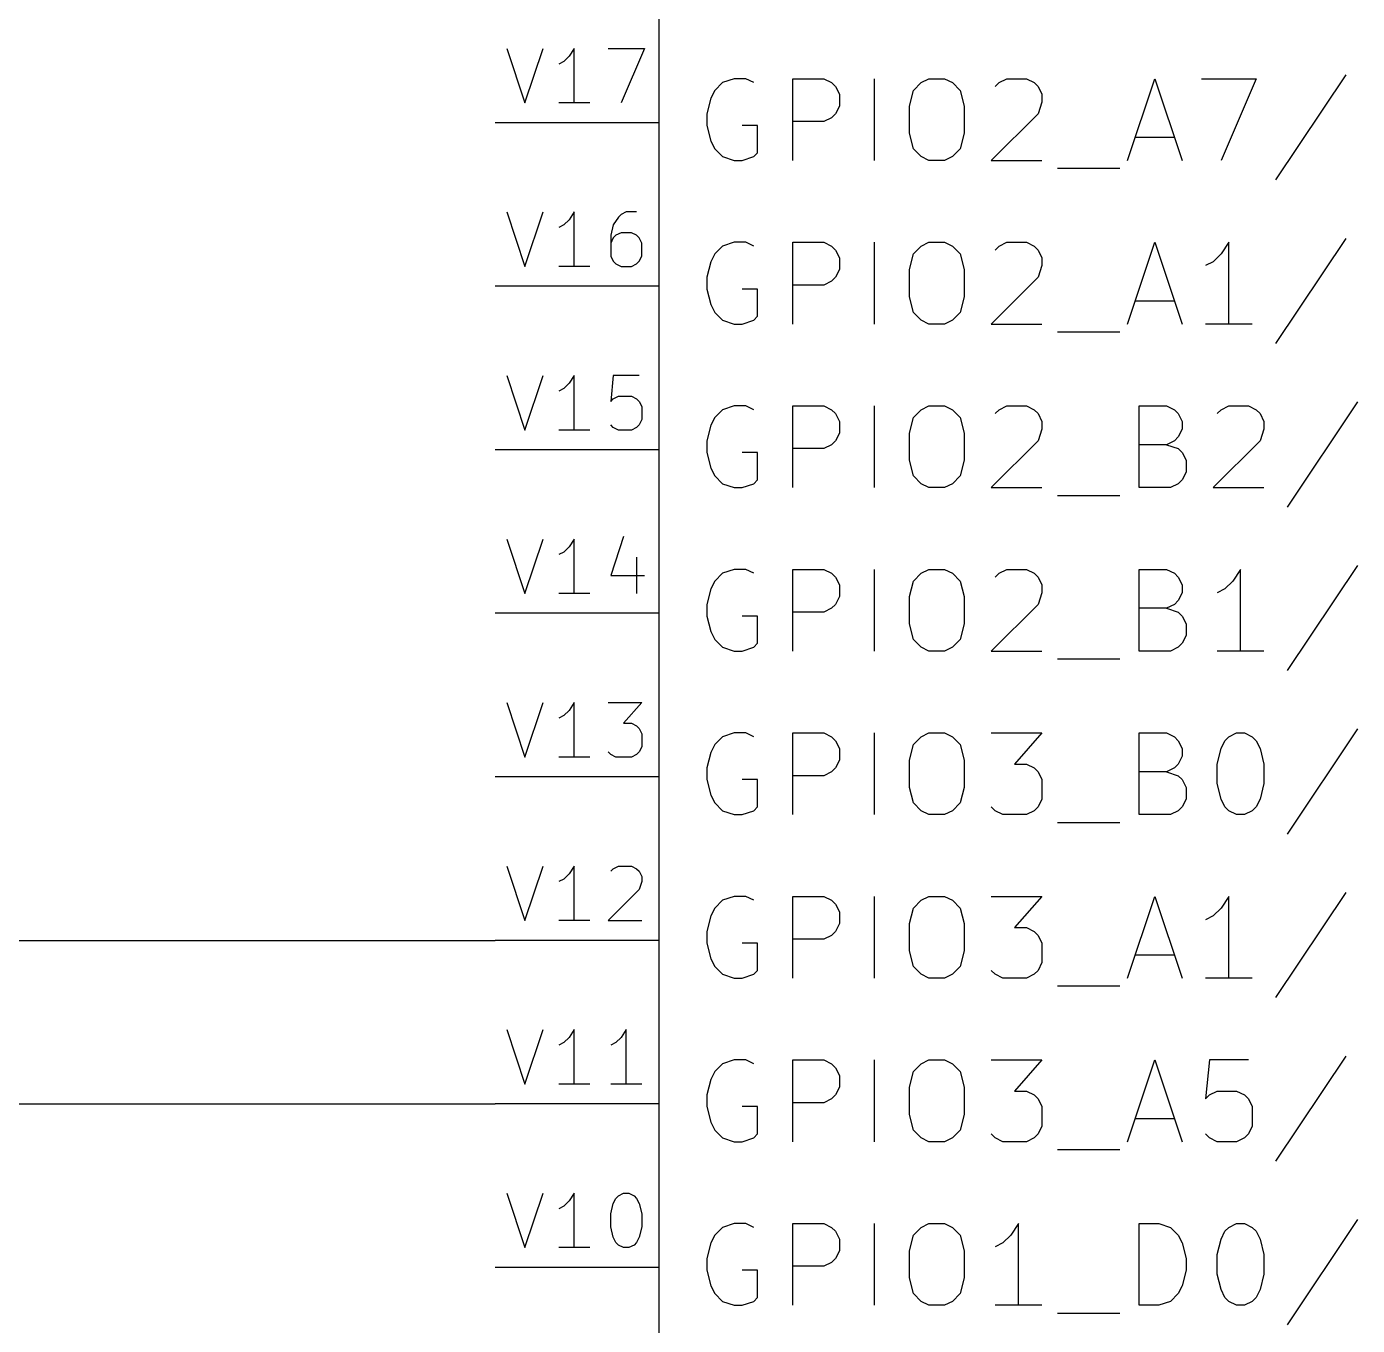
# Model space of a CAD drawing. Header units: millimetres. Extents: x 3 to 237, y -203 to -4.
# Drawn here: x 35.9 to 56.57, y -122.82 to -102.65 of the extents above; entities that cross this region are included whole.
import ezdxf

# ---------------------------------------------------------------- set-up
doc = ezdxf.new("R2010")
doc.units = ezdxf.units.MM
for name, color, linetype in [('GREENSIXTYFIVE', 129, 'CONTINUOUS'), ('LIGHTGREEN', 92, 'CONTINUOUS'), ('LIGHTRED', 12, 'CONTINUOUS'), ('RED', 14, 'CONTINUOUS')]:
    doc.layers.add(name, color=color, linetype=linetype)

msp = doc.modelspace()

# ---------------------------------------------------------------- linework, layer by layer
at = {"layer": 'GREENSIXTYFIVE', "linetype": 'CONTINUOUS'}
for p, q in [((46.7118, -103.518), (46.5908, -103.639)), ((46.8932, -103.4575), (46.7118, -103.518)), ((47.0746, -103.4575), (46.8932, -103.4575)), ((47.1956, -103.518), (47.0746, -103.4575)), ((47.8003, -104.7275), (47.8003, -103.4575)), ((47.8003, -103.4575), (48.2841, -103.4575)), ((48.2841, -103.4575), (48.4051, -103.518)), ((48.4051, -103.518), (48.4656, -103.5785)), ((49.0703, -104.7275), (49.0703, -103.4575)), ((49.6751, -103.639), (49.7961, -103.518)), ((49.7961, -103.518), (49.917, -103.4575)), ((49.917, -103.4575), (50.1589, -103.4575)), ((50.1589, -103.4575), (50.2799, -103.518)), ((50.2799, -103.518), (50.4008, -103.639)), ((50.9452, -103.5785), (51.0056, -103.518)), ((51.0056, -103.518), (51.1266, -103.4575)), ((51.1266, -103.4575), (51.429, -103.4575)), ((51.429, -103.4575), (51.5499, -103.518)), ((51.5499, -103.518), (51.6104, -103.5785)), ((53.0013, -104.7275), (53.4246, -103.4575)), ((53.4246, -103.4575), (53.848, -104.7275)), ((54.1504, -103.4575), (54.997, -103.4575)), ((54.997, -103.4575), (54.4528, -104.7275)), ((56.388, -103.3971), (55.2994, -105.0299)), ((46.5908, -103.639), (46.5303, -103.7599)), ((48.4656, -103.5785), (48.526, -103.6994)), ((48.526, -103.6994), (48.526, -103.8809)), ((49.6147, -103.8809), (49.6751, -103.639)), ((50.4008, -103.639), (50.4613, -103.8809)), ((51.6104, -103.5785), (51.6709, -103.6994)), ((51.6709, -103.6994), (51.6709, -103.8204)), ((46.5303, -103.7599), (46.4699, -104.0018)), ((48.526, -103.8809), (48.4656, -104.0018)), ((49.6147, -104.3042), (49.6147, -103.8809)), ((50.4613, -103.8809), (50.4613, -104.3042)), ((51.6709, -103.8204), (51.6104, -104.0018)), ((46.4699, -104.0018), (46.4699, -104.1832)), ((48.2841, -104.1228), (47.8003, -104.1228)), ((48.4051, -104.0623), (48.2841, -104.1228)), ((48.4656, -104.0018), (48.4051, -104.0623)), ((51.6104, -104.0018), (50.8847, -104.7275)), ((46.4699, -104.1832), (46.5303, -104.4251)), ((47.256, -104.1832), (47.0141, -104.1832)), ((47.256, -104.6066), (47.256, -104.1832)), ((49.6751, -104.5461), (49.6147, -104.3042)), ((50.4613, -104.3042), (50.4008, -104.5461)), ((46.5303, -104.4251), (46.5908, -104.5461)), ((46.5908, -104.5461), (46.7118, -104.6671)), ((49.7961, -104.6671), (49.6751, -104.5461)), ((50.4008, -104.5461), (50.2799, -104.6671)), ((53.1223, -104.3647), (53.727, -104.3647)), ((46.7118, -104.6671), (46.8932, -104.7275)), ((46.8932, -104.7275), (47.0141, -104.7275)), ((47.0141, -104.7275), (47.1956, -104.6671)), ((47.1956, -104.6671), (47.256, -104.6066)), ((49.917, -104.7275), (49.7961, -104.6671)), ((50.1589, -104.7275), (49.917, -104.7275)), ((50.2799, -104.6671), (50.1589, -104.7275)), ((50.8847, -104.7275), (51.6709, -104.7275)), ((51.9128, -104.8485), (52.8804, -104.8485)), ((46.8932, -105.9975), (46.7118, -106.058)), ((47.0746, -105.9975), (46.8932, -105.9975)), ((47.1956, -106.058), (47.0746, -105.9975)), ((47.8003, -107.2675), (47.8003, -105.9975)), ((47.8003, -105.9975), (48.2841, -105.9975)), ((48.2841, -105.9975), (48.4051, -106.058)), ((49.0703, -107.2675), (49.0703, -105.9975)), ((49.7961, -106.058), (49.917, -105.9975)), ((49.917, -105.9975), (50.1589, -105.9975)), ((50.1589, -105.9975), (50.2799, -106.058)), ((51.0056, -106.058), (51.1266, -105.9975)), ((51.1266, -105.9975), (51.429, -105.9975)), ((51.429, -105.9975), (51.5499, -106.058)), ((53.0013, -107.2675), (53.4246, -105.9975)), ((53.4246, -105.9975), (53.848, -107.2675)), ((54.5737, -105.9975), (54.4528, -106.179)), ((54.5737, -107.2675), (54.5737, -105.9975)), ((56.388, -105.9371), (55.2994, -107.5699)), ((46.5908, -106.179), (46.5303, -106.2999)), ((46.7118, -106.058), (46.5908, -106.179)), ((48.4051, -106.058), (48.4656, -106.1185)), ((48.4656, -106.1185), (48.526, -106.2394)), ((49.6147, -106.4209), (49.6751, -106.179)), ((49.6751, -106.179), (49.7961, -106.058)), ((50.2799, -106.058), (50.4008, -106.179)), ((50.4008, -106.179), (50.4613, -106.4209)), ((50.9452, -106.1185), (51.0056, -106.058)), ((51.5499, -106.058), (51.6104, -106.1185)), ((51.6104, -106.1185), (51.6709, -106.2394)), ((54.4528, -106.179), (54.3318, -106.2999)), ((46.5303, -106.2999), (46.4699, -106.5418)), ((48.526, -106.4209), (48.4656, -106.5418)), ((48.526, -106.2394), (48.526, -106.4209)), ((49.6147, -106.8442), (49.6147, -106.4209)), ((50.4613, -106.4209), (50.4613, -106.8442)), ((51.6709, -106.3604), (51.6104, -106.5418)), ((51.6709, -106.2394), (51.6709, -106.3604)), ((54.3318, -106.2999), (54.2109, -106.3604)), ((46.4699, -106.5418), (46.4699, -106.7232)), ((48.4051, -106.6023), (48.2841, -106.6628)), ((48.4656, -106.5418), (48.4051, -106.6023)), ((51.6104, -106.5418), (50.8847, -107.2675)), ((46.4699, -106.7232), (46.5303, -106.9651)), ((47.256, -106.7232), (47.0141, -106.7232)), ((47.256, -107.1466), (47.256, -106.7232)), ((48.2841, -106.6628), (47.8003, -106.6628)), ((46.5303, -106.9651), (46.5908, -107.0861)), ((49.6751, -107.0861), (49.6147, -106.8442)), ((50.4613, -106.8442), (50.4008, -107.0861)), ((53.1223, -106.9047), (53.727, -106.9047)), ((46.5908, -107.0861), (46.7118, -107.2071)), ((46.7118, -107.2071), (46.8932, -107.2675)), ((47.0141, -107.2675), (47.1956, -107.2071)), ((47.1956, -107.2071), (47.256, -107.1466)), ((49.7961, -107.2071), (49.6751, -107.0861)), ((49.917, -107.2675), (49.7961, -107.2071)), ((50.2799, -107.2071), (50.1589, -107.2675)), ((50.4008, -107.0861), (50.2799, -107.2071)), ((46.8932, -107.2675), (47.0141, -107.2675)), ((50.1589, -107.2675), (49.917, -107.2675)), ((50.8847, -107.2675), (51.6709, -107.2675)), ((51.9128, -107.3885), (52.8804, -107.3885)), ((54.9366, -107.2675), (54.2109, -107.2675)), ((56.5694, -108.4771), (55.4808, -110.1099)), ((46.7118, -108.598), (46.5908, -108.719)), ((46.8932, -108.5375), (46.7118, -108.598)), ((47.0746, -108.5375), (46.8932, -108.5375)), ((47.1956, -108.598), (47.0746, -108.5375)), ((47.8003, -109.8075), (47.8003, -108.5375)), ((47.8003, -108.5375), (48.2841, -108.5375)), ((48.2841, -108.5375), (48.4051, -108.598)), ((48.4051, -108.598), (48.4656, -108.6585)), ((48.4656, -108.6585), (48.526, -108.7794)), ((49.0703, -109.8075), (49.0703, -108.5375)), ((49.6751, -108.719), (49.7961, -108.598)), ((49.7961, -108.598), (49.917, -108.5375)), ((49.917, -108.5375), (50.1589, -108.5375)), ((50.1589, -108.5375), (50.2799, -108.598)), ((50.2799, -108.598), (50.4008, -108.719)), ((50.9452, -108.6585), (51.0056, -108.598)), ((51.0056, -108.598), (51.1266, -108.5375)), ((51.1266, -108.5375), (51.429, -108.5375)), ((51.429, -108.5375), (51.5499, -108.598)), ((51.5499, -108.598), (51.6104, -108.6585)), ((51.6104, -108.6585), (51.6709, -108.7794)), ((53.1827, -109.8075), (53.1827, -108.5375)), ((53.1827, -108.5375), (53.6061, -108.5375)), ((53.6061, -108.5375), (53.727, -108.598)), ((53.727, -108.598), (53.7875, -108.6585)), ((53.7875, -108.6585), (53.848, -108.7794)), ((54.3923, -108.6585), (54.4527, -108.598)), ((54.4527, -108.598), (54.5737, -108.5375)), ((54.5737, -108.5375), (54.8761, -108.5375)), ((54.8761, -108.5375), (54.997, -108.598)), ((54.997, -108.598), (55.0575, -108.6585)), ((55.0575, -108.6585), (55.118, -108.7794)), ((46.5303, -108.8399), (46.4699, -109.0818)), ((46.5908, -108.719), (46.5303, -108.8399)), ((48.526, -108.7794), (48.526, -108.9609)), ((49.6147, -108.9609), (49.6751, -108.719)), ((50.4008, -108.719), (50.4613, -108.9609)), ((51.6709, -108.9004), (51.6104, -109.0818)), ((51.6709, -108.7794), (51.6709, -108.9004)), ((53.848, -108.9004), (53.7875, -109.0213)), ((53.848, -108.7794), (53.848, -108.9004)), ((55.118, -108.9004), (55.0575, -109.0818)), ((55.118, -108.7794), (55.118, -108.9004)), ((46.4699, -109.0818), (46.4699, -109.2632)), ((48.4656, -109.0818), (48.4051, -109.1423)), ((48.526, -108.9609), (48.4656, -109.0818)), ((49.6147, -109.3842), (49.6147, -108.9609)), ((50.4613, -108.9609), (50.4613, -109.3842)), ((51.6104, -109.0818), (50.8847, -109.8075)), ((53.727, -109.0818), (53.6061, -109.1423)), ((53.7875, -109.0213), (53.727, -109.0818)), ((55.0575, -109.0818), (54.3318, -109.8075)), ((46.4699, -109.2632), (46.5303, -109.5051)), ((47.256, -109.2632), (47.0141, -109.2632)), ((47.256, -109.6866), (47.256, -109.2632)), ((48.2841, -109.2028), (47.8003, -109.2028)), ((48.4051, -109.1423), (48.2841, -109.2028)), ((53.6061, -109.1423), (53.1827, -109.1423)), ((53.6061, -109.1423), (53.7875, -109.2028)), ((53.7875, -109.2028), (53.848, -109.2632)), ((53.848, -109.2632), (53.9084, -109.3842)), ((46.5303, -109.5051), (46.5908, -109.6261)), ((49.6751, -109.6261), (49.6147, -109.3842)), ((50.4613, -109.3842), (50.4008, -109.6261)), ((53.9084, -109.3842), (53.9084, -109.5656)), ((46.5908, -109.6261), (46.7118, -109.7471)), ((47.1956, -109.7471), (47.256, -109.6866)), ((49.7961, -109.7471), (49.6751, -109.6261)), ((50.4008, -109.6261), (50.2799, -109.7471)), ((53.848, -109.6866), (53.7875, -109.7471)), ((53.9084, -109.5656), (53.848, -109.6866)), ((46.7118, -109.7471), (46.8932, -109.8075)), ((46.8932, -109.8075), (47.0141, -109.8075)), ((47.0141, -109.8075), (47.1956, -109.7471)), ((49.917, -109.8075), (49.7961, -109.7471)), ((50.1589, -109.8075), (49.917, -109.8075)), ((50.2799, -109.7471), (50.1589, -109.8075)), ((50.8847, -109.8075), (51.6709, -109.8075)), ((51.9128, -109.9285), (52.8804, -109.9285)), ((53.6665, -109.8075), (53.1827, -109.8075)), ((53.7875, -109.7471), (53.6665, -109.8075)), ((54.3318, -109.8075), (55.118, -109.8075)), ((46.7118, -111.138), (46.5908, -111.259)), ((46.8932, -111.0775), (46.7118, -111.138)), ((47.0746, -111.0775), (46.8932, -111.0775)), ((47.1956, -111.138), (47.0746, -111.0775)), ((47.8003, -112.3475), (47.8003, -111.0775)), ((47.8003, -111.0775), (48.2841, -111.0775)), ((48.2841, -111.0775), (48.4051, -111.138)), ((48.4051, -111.138), (48.4656, -111.1985)), ((49.0703, -112.3475), (49.0703, -111.0775)), ((49.6751, -111.259), (49.7961, -111.138)), ((49.7961, -111.138), (49.917, -111.0775)), ((49.917, -111.0775), (50.1589, -111.0775)), ((50.1589, -111.0775), (50.2799, -111.138)), ((50.2799, -111.138), (50.4008, -111.259)), ((50.9452, -111.1985), (51.0056, -111.138)), ((51.0056, -111.138), (51.1266, -111.0775)), ((51.1266, -111.0775), (51.429, -111.0775)), ((51.429, -111.0775), (51.5499, -111.138)), ((51.5499, -111.138), (51.6104, -111.1985)), ((53.1827, -112.3475), (53.1827, -111.0775)), ((53.1827, -111.0775), (53.6061, -111.0775)), ((53.6061, -111.0775), (53.727, -111.138)), ((53.727, -111.138), (53.7875, -111.1985)), ((54.7551, -111.0775), (54.6342, -111.259)), ((54.7551, -112.3475), (54.7551, -111.0775)), ((56.5694, -111.0171), (55.4808, -112.6499)), ((46.5303, -111.3799), (46.4699, -111.6218)), ((46.5908, -111.259), (46.5303, -111.3799)), ((48.4656, -111.1985), (48.526, -111.3194)), ((48.526, -111.3194), (48.526, -111.5009)), ((49.6147, -111.5009), (49.6751, -111.259)), ((50.4008, -111.259), (50.4613, -111.5009)), ((51.6104, -111.1985), (51.6709, -111.3194)), ((51.6709, -111.3194), (51.6709, -111.4404)), ((53.7875, -111.1985), (53.848, -111.3194)), ((53.848, -111.3194), (53.848, -111.4404)), ((54.5132, -111.3799), (54.3923, -111.4404)), ((54.6342, -111.259), (54.5132, -111.3799)), ((48.526, -111.5009), (48.4656, -111.6218)), ((49.6147, -111.9242), (49.6147, -111.5009)), ((50.4613, -111.5009), (50.4613, -111.9242)), ((51.6709, -111.4404), (51.6104, -111.6218)), ((53.7875, -111.5613), (53.727, -111.6218)), ((53.848, -111.4404), (53.7875, -111.5613)), ((46.4699, -111.6218), (46.4699, -111.8032)), ((48.2841, -111.7428), (47.8003, -111.7428)), ((48.4051, -111.6823), (48.2841, -111.7428)), ((48.4656, -111.6218), (48.4051, -111.6823)), ((51.6104, -111.6218), (50.8847, -112.3475)), ((53.6061, -111.6823), (53.1827, -111.6823)), ((53.727, -111.6218), (53.6061, -111.6823)), ((53.6061, -111.6823), (53.7875, -111.7428)), ((53.7875, -111.7428), (53.848, -111.8032)), ((46.4699, -111.8032), (46.5303, -112.0451)), ((47.256, -111.8032), (47.0141, -111.8032)), ((47.256, -112.2266), (47.256, -111.8032)), ((49.6751, -112.1661), (49.6147, -111.9242)), ((50.4613, -111.9242), (50.4008, -112.1661)), ((53.848, -111.8032), (53.9084, -111.9242)), ((53.9084, -111.9242), (53.9084, -112.1056)), ((46.5303, -112.0451), (46.5908, -112.1661)), ((46.5908, -112.1661), (46.7118, -112.2871)), ((49.7961, -112.2871), (49.6751, -112.1661)), ((50.4008, -112.1661), (50.2799, -112.2871)), ((53.9084, -112.1056), (53.848, -112.2266)), ((46.7118, -112.2871), (46.8932, -112.3475)), ((46.8932, -112.3475), (47.0141, -112.3475)), ((47.0141, -112.3475), (47.1956, -112.2871)), ((47.1956, -112.2871), (47.256, -112.2266)), ((49.917, -112.3475), (49.7961, -112.2871)), ((50.1589, -112.3475), (49.917, -112.3475)), ((50.2799, -112.2871), (50.1589, -112.3475)), ((50.8847, -112.3475), (51.6709, -112.3475)), ((53.6665, -112.3475), (53.1827, -112.3475)), ((53.7875, -112.2871), (53.6665, -112.3475)), ((53.848, -112.2266), (53.7875, -112.2871)), ((55.118, -112.3475), (54.3923, -112.3475)), ((51.9128, -112.4685), (52.8804, -112.4685)), ((46.8932, -113.6175), (46.7118, -113.678)), ((47.0746, -113.6175), (46.8932, -113.6175)), ((47.1956, -113.678), (47.0746, -113.6175)), ((47.8003, -114.8875), (47.8003, -113.6175)), ((47.8003, -113.6175), (48.2841, -113.6175)), ((48.2841, -113.6175), (48.4051, -113.678)), ((49.0703, -114.8875), (49.0703, -113.6175)), ((49.7961, -113.678), (49.917, -113.6175)), ((49.917, -113.6175), (50.1589, -113.6175)), ((50.1589, -113.6175), (50.2799, -113.678)), ((50.8847, -113.6175), (51.6709, -113.6175)), ((51.6709, -113.6175), (51.2475, -114.1013)), ((53.1827, -114.8875), (53.1827, -113.6175)), ((53.1827, -113.6175), (53.6061, -113.6175)), ((53.6061, -113.6175), (53.727, -113.678)), ((54.5737, -113.678), (54.6946, -113.6175)), ((54.6946, -113.6175), (54.8156, -113.6175)), ((54.8156, -113.6175), (54.9365, -113.678)), ((56.5694, -113.5571), (55.4808, -115.1899)), ((46.5908, -113.799), (46.5303, -113.9199)), ((46.7118, -113.678), (46.5908, -113.799)), ((48.4051, -113.678), (48.4656, -113.7385)), ((48.4656, -113.7385), (48.526, -113.8594)), ((48.526, -113.8594), (48.526, -114.0409)), ((49.6147, -114.0409), (49.6751, -113.799)), ((49.6751, -113.799), (49.7961, -113.678)), ((50.2799, -113.678), (50.4008, -113.799)), ((50.4008, -113.799), (50.4613, -114.0409)), ((53.727, -113.678), (53.7875, -113.7385)), ((53.7875, -113.7385), (53.848, -113.8594)), ((53.848, -113.8594), (53.848, -113.9804)), ((54.3923, -114.1013), (54.4527, -113.8594)), ((54.4527, -113.8594), (54.5132, -113.7385)), ((54.5132, -113.7385), (54.5737, -113.678)), ((54.9365, -113.678), (54.997, -113.7385)), ((54.997, -113.7385), (55.0575, -113.8594)), ((55.0575, -113.8594), (55.118, -114.1013)), ((46.5303, -113.9199), (46.4699, -114.1618)), ((48.526, -114.0409), (48.4656, -114.1618)), ((49.6147, -114.4642), (49.6147, -114.0409)), ((50.4613, -114.0409), (50.4613, -114.4642)), ((53.848, -113.9804), (53.7875, -114.1013)), ((46.4699, -114.1618), (46.4699, -114.3432)), ((48.4051, -114.2223), (48.2841, -114.2828)), ((48.4656, -114.1618), (48.4051, -114.2223)), ((51.2475, -114.1013), (51.429, -114.1013)), ((51.429, -114.1013), (51.5499, -114.1618)), ((51.5499, -114.1618), (51.6104, -114.2223)), ((51.6104, -114.2223), (51.6709, -114.3432)), ((53.6061, -114.2223), (53.1827, -114.2223)), ((53.727, -114.1618), (53.6061, -114.2223)), ((53.6061, -114.2223), (53.7875, -114.2828)), ((53.7875, -114.1013), (53.727, -114.1618)), ((54.3923, -114.4037), (54.3923, -114.1013)), ((55.118, -114.1013), (55.118, -114.4037)), ((46.4699, -114.3432), (46.5303, -114.5851)), ((47.256, -114.3432), (47.0141, -114.3432)), ((47.256, -114.7666), (47.256, -114.3432)), ((48.2841, -114.2828), (47.8003, -114.2828)), ((49.6751, -114.7061), (49.6147, -114.4642)), ((50.4613, -114.4642), (50.4008, -114.7061)), ((51.6709, -114.3432), (51.6709, -114.6456)), ((53.7875, -114.2828), (53.848, -114.3432)), ((53.848, -114.3432), (53.9084, -114.4642)), ((53.9084, -114.4642), (53.9084, -114.6456)), ((54.4527, -114.6456), (54.3923, -114.4037)), ((55.118, -114.4037), (55.0575, -114.6456)), ((46.5303, -114.5851), (46.5908, -114.7061)), ((51.6709, -114.6456), (51.6104, -114.7666)), ((53.9084, -114.6456), (53.848, -114.7666)), ((54.5132, -114.7666), (54.4527, -114.6456)), ((55.0575, -114.6456), (54.997, -114.7666)), ((46.5908, -114.7061), (46.7118, -114.8271)), ((46.7118, -114.8271), (46.8932, -114.8875)), ((46.8932, -114.8875), (47.0141, -114.8875)), ((47.0141, -114.8875), (47.1956, -114.8271)), ((47.1956, -114.8271), (47.256, -114.7666)), ((49.7961, -114.8271), (49.6751, -114.7061)), ((49.917, -114.8875), (49.7961, -114.8271)), ((50.1589, -114.8875), (49.917, -114.8875)), ((50.2799, -114.8271), (50.1589, -114.8875)), ((50.4008, -114.7061), (50.2799, -114.8271)), ((50.9452, -114.8271), (50.8847, -114.7666)), ((51.0661, -114.8875), (50.9452, -114.8271)), ((51.429, -114.8875), (51.0661, -114.8875)), ((51.5499, -114.8271), (51.429, -114.8875)), ((51.6104, -114.7666), (51.5499, -114.8271)), ((53.6665, -114.8875), (53.1827, -114.8875)), ((53.7875, -114.8271), (53.6665, -114.8875)), ((53.848, -114.7666), (53.7875, -114.8271)), ((54.5737, -114.8271), (54.5132, -114.7666)), ((54.6946, -114.8875), (54.5737, -114.8271)), ((54.8156, -114.8875), (54.6946, -114.8875)), ((54.9365, -114.8271), (54.8156, -114.8875)), ((54.997, -114.7666), (54.9365, -114.8271)), ((51.9128, -115.0085), (52.8804, -115.0085)), ((56.388, -116.0971), (55.2994, -117.7299)), ((46.5908, -116.339), (46.5303, -116.4599)), ((46.7118, -116.218), (46.5908, -116.339)), ((46.8932, -116.1575), (46.7118, -116.218)), ((47.0746, -116.1575), (46.8932, -116.1575)), ((47.1956, -116.218), (47.0746, -116.1575)), ((47.8003, -117.4275), (47.8003, -116.1575)), ((47.8003, -116.1575), (48.2841, -116.1575)), ((48.2841, -116.1575), (48.4051, -116.218)), ((48.4051, -116.218), (48.4656, -116.2785)), ((48.4656, -116.2785), (48.526, -116.3994)), ((49.0703, -117.4275), (49.0703, -116.1575)), ((49.6147, -116.5809), (49.6751, -116.339)), ((49.6751, -116.339), (49.7961, -116.218)), ((49.7961, -116.218), (49.917, -116.1575)), ((49.917, -116.1575), (50.1589, -116.1575)), ((50.1589, -116.1575), (50.2799, -116.218)), ((50.2799, -116.218), (50.4008, -116.339)), ((50.4008, -116.339), (50.4613, -116.5809)), ((50.8847, -116.1575), (51.6709, -116.1575)), ((51.6709, -116.1575), (51.2475, -116.6413)), ((53.0013, -117.4275), (53.4246, -116.1575)), ((53.4246, -116.1575), (53.848, -117.4275)), ((54.4528, -116.339), (54.3318, -116.4599)), ((54.5737, -116.1575), (54.4528, -116.339)), ((54.5737, -117.4275), (54.5737, -116.1575)), ((46.5303, -116.4599), (46.4699, -116.7018)), ((48.526, -116.3994), (48.526, -116.5809)), ((54.3318, -116.4599), (54.2109, -116.5204)), ((46.4699, -116.7018), (46.4699, -116.8832)), ((48.4656, -116.7018), (48.4051, -116.7623)), ((48.526, -116.5809), (48.4656, -116.7018)), ((49.6147, -117.0042), (49.6147, -116.5809)), ((50.4613, -116.5809), (50.4613, -117.0042)), ((51.2475, -116.6413), (51.429, -116.6413)), ((51.429, -116.6413), (51.5499, -116.7018)), ((51.5499, -116.7018), (51.6104, -116.7623)), ((46.4699, -116.8832), (46.5303, -117.1251)), ((47.256, -116.8832), (47.0141, -116.8832)), ((47.256, -117.3066), (47.256, -116.8832)), ((48.2841, -116.8228), (47.8003, -116.8228)), ((48.4051, -116.7623), (48.2841, -116.8228)), ((51.6104, -116.7623), (51.6709, -116.8832)), ((51.6709, -116.8832), (51.6709, -117.1856)), ((46.5303, -117.1251), (46.5908, -117.2461)), ((49.6751, -117.2461), (49.6147, -117.0042)), ((50.4613, -117.0042), (50.4008, -117.2461)), ((53.1223, -117.0647), (53.727, -117.0647)), ((46.5908, -117.2461), (46.7118, -117.3671)), ((46.7118, -117.3671), (46.8932, -117.4275)), ((47.0141, -117.4275), (47.1956, -117.3671)), ((47.1956, -117.3671), (47.256, -117.3066)), ((49.7961, -117.3671), (49.6751, -117.2461)), ((49.917, -117.4275), (49.7961, -117.3671)), ((50.2799, -117.3671), (50.1589, -117.4275)), ((50.4008, -117.2461), (50.2799, -117.3671)), ((50.9452, -117.3671), (50.8847, -117.3066)), ((51.0661, -117.4275), (50.9452, -117.3671)), ((51.5499, -117.3671), (51.429, -117.4275)), ((51.6104, -117.3066), (51.5499, -117.3671)), ((51.6709, -117.1856), (51.6104, -117.3066)), ((46.8932, -117.4275), (47.0141, -117.4275)), ((50.1589, -117.4275), (49.917, -117.4275)), ((51.429, -117.4275), (51.0661, -117.4275)), ((51.9128, -117.5485), (52.8804, -117.5485)), ((54.9366, -117.4275), (54.2109, -117.4275)), ((46.7118, -118.758), (46.5908, -118.879)), ((46.8932, -118.6975), (46.7118, -118.758)), ((47.0746, -118.6975), (46.8932, -118.6975)), ((47.1956, -118.758), (47.0746, -118.6975)), ((47.8003, -119.9675), (47.8003, -118.6975)), ((47.8003, -118.6975), (48.2841, -118.6975)), ((48.2841, -118.6975), (48.4051, -118.758)), ((48.4051, -118.758), (48.4656, -118.8185)), ((48.4656, -118.8185), (48.526, -118.9394)), ((49.0703, -119.9675), (49.0703, -118.6975)), ((49.6751, -118.879), (49.7961, -118.758)), ((49.7961, -118.758), (49.917, -118.6975)), ((49.917, -118.6975), (50.1589, -118.6975)), ((50.1589, -118.6975), (50.2799, -118.758)), ((50.2799, -118.758), (50.4008, -118.879)), ((50.8847, -118.6975), (51.6709, -118.6975)), ((51.6709, -118.6975), (51.2475, -119.1813)), ((53.0013, -119.9675), (53.4246, -118.6975)), ((53.4246, -118.6975), (53.848, -119.9675)), ((54.2713, -118.6975), (54.2109, -119.3023)), ((54.8761, -118.6975), (54.2713, -118.6975)), ((56.388, -118.6371), (55.2994, -120.2699)), ((46.5303, -118.9999), (46.4699, -119.2418)), ((46.5908, -118.879), (46.5303, -118.9999)), ((48.526, -118.9394), (48.526, -119.1209)), ((49.6147, -119.1209), (49.6751, -118.879)), ((50.4008, -118.879), (50.4613, -119.1209)), ((48.526, -119.1209), (48.4656, -119.2418)), ((49.6147, -119.5442), (49.6147, -119.1209)), ((50.4613, -119.1209), (50.4613, -119.5442)), ((51.2475, -119.1813), (51.429, -119.1813)), ((51.429, -119.1813), (51.5499, -119.2418)), ((54.2713, -119.2418), (54.3923, -119.1813)), ((54.3923, -119.1813), (54.6947, -119.1813)), ((54.6947, -119.1813), (54.8156, -119.2418)), ((46.4699, -119.2418), (46.4699, -119.4232)), ((46.4699, -119.4232), (46.5303, -119.6651)), ((47.256, -119.4232), (47.0141, -119.4232)), ((47.256, -119.8466), (47.256, -119.4232)), ((48.2841, -119.3628), (47.8003, -119.3628)), ((48.4051, -119.3023), (48.2841, -119.3628)), ((48.4656, -119.2418), (48.4051, -119.3023)), ((51.5499, -119.2418), (51.6104, -119.3023)), ((51.6104, -119.3023), (51.6709, -119.4232)), ((51.6709, -119.4232), (51.6709, -119.7256)), ((54.2109, -119.3023), (54.2713, -119.2418)), ((54.8156, -119.2418), (54.8761, -119.3023)), ((54.8761, -119.3023), (54.9366, -119.4232)), ((54.9366, -119.4232), (54.9366, -119.7256)), ((49.6751, -119.7861), (49.6147, -119.5442)), ((50.4613, -119.5442), (50.4008, -119.7861)), ((53.1223, -119.6047), (53.727, -119.6047)), ((46.5303, -119.6651), (46.5908, -119.7861)), ((46.5908, -119.7861), (46.7118, -119.9071)), ((47.1956, -119.9071), (47.256, -119.8466)), ((49.7961, -119.9071), (49.6751, -119.7861)), ((50.4008, -119.7861), (50.2799, -119.9071)), ((50.9452, -119.9071), (50.8847, -119.8466)), ((51.6104, -119.8466), (51.5499, -119.9071)), ((51.6709, -119.7256), (51.6104, -119.8466)), ((54.2713, -119.9071), (54.2109, -119.8466)), ((54.8761, -119.8466), (54.8156, -119.9071)), ((54.9366, -119.7256), (54.8761, -119.8466)), ((46.7118, -119.9071), (46.8932, -119.9675)), ((46.8932, -119.9675), (47.0141, -119.9675)), ((47.0141, -119.9675), (47.1956, -119.9071)), ((49.917, -119.9675), (49.7961, -119.9071)), ((50.1589, -119.9675), (49.917, -119.9675)), ((50.2799, -119.9071), (50.1589, -119.9675)), ((51.0661, -119.9675), (50.9452, -119.9071)), ((51.429, -119.9675), (51.0661, -119.9675)), ((51.5499, -119.9071), (51.429, -119.9675)), ((54.3923, -119.9675), (54.2713, -119.9071)), ((54.6947, -119.9675), (54.3923, -119.9675)), ((54.8156, -119.9071), (54.6947, -119.9675)), ((51.9128, -120.0885), (52.8804, -120.0885)), ((46.7118, -121.298), (46.5908, -121.419)), ((46.8932, -121.2375), (46.7118, -121.298)), ((47.0746, -121.2375), (46.8932, -121.2375)), ((47.1956, -121.298), (47.0746, -121.2375)), ((47.8003, -122.5075), (47.8003, -121.2375)), ((47.8003, -121.2375), (48.2841, -121.2375)), ((48.2841, -121.2375), (48.4051, -121.298)), ((48.4051, -121.298), (48.4656, -121.3585)), ((49.0703, -122.5075), (49.0703, -121.2375)), ((49.6751, -121.419), (49.7961, -121.298)), ((49.7961, -121.298), (49.917, -121.2375)), ((49.917, -121.2375), (50.1589, -121.2375)), ((50.1589, -121.2375), (50.2799, -121.298)), ((50.2799, -121.298), (50.4008, -121.419)), ((51.308, -121.2375), (51.1871, -121.419)), ((51.308, -122.5075), (51.308, -121.2375)), ((53.1827, -122.5075), (53.1827, -121.2375)), ((53.1827, -121.2375), (53.4851, -121.2375)), ((53.4851, -121.2375), (53.6665, -121.298)), ((53.6665, -121.298), (53.7875, -121.419)), ((54.5132, -121.3585), (54.5737, -121.298)), ((54.5737, -121.298), (54.6946, -121.2375)), ((54.6946, -121.2375), (54.8156, -121.2375)), ((54.8156, -121.2375), (54.9365, -121.298)), ((54.9365, -121.298), (54.997, -121.3585)), ((56.5694, -121.1771), (55.4808, -122.8099)), ((46.5908, -121.419), (46.5303, -121.5399)), ((48.4656, -121.3585), (48.526, -121.4794)), ((48.526, -121.4794), (48.526, -121.6609)), ((49.6147, -121.6609), (49.6751, -121.419)), ((50.4008, -121.419), (50.4613, -121.6609)), ((51.1871, -121.419), (51.0661, -121.5399)), ((53.7875, -121.419), (53.848, -121.5399)), ((54.3923, -121.7213), (54.4527, -121.4794)), ((54.4527, -121.4794), (54.5132, -121.3585)), ((54.997, -121.3585), (55.0575, -121.4794)), ((55.0575, -121.4794), (55.118, -121.7213)), ((46.5303, -121.5399), (46.4699, -121.7818)), ((48.526, -121.6609), (48.4656, -121.7818)), ((49.6147, -122.0842), (49.6147, -121.6609)), ((50.4613, -121.6609), (50.4613, -122.0842)), ((51.0661, -121.5399), (50.9452, -121.6004)), ((53.848, -121.5399), (53.9084, -121.7818)), ((46.4699, -121.7818), (46.4699, -121.9632)), ((48.2841, -121.9028), (47.8003, -121.9028)), ((48.4051, -121.8423), (48.2841, -121.9028)), ((48.4656, -121.7818), (48.4051, -121.8423)), ((53.9084, -121.7818), (53.9084, -121.9632)), ((54.3923, -122.0237), (54.3923, -121.7213)), ((55.118, -121.7213), (55.118, -122.0237)), ((46.4699, -121.9632), (46.5303, -122.2051)), ((47.256, -121.9632), (47.0141, -121.9632)), ((47.256, -122.3866), (47.256, -121.9632)), ((49.6751, -122.3261), (49.6147, -122.0842)), ((50.4613, -122.0842), (50.4008, -122.3261)), ((53.9084, -121.9632), (53.848, -122.2051)), ((54.4527, -122.2656), (54.3923, -122.0237)), ((55.118, -122.0237), (55.0575, -122.2656)), ((46.5303, -122.2051), (46.5908, -122.3261)), ((46.5908, -122.3261), (46.7118, -122.4471)), ((49.7961, -122.4471), (49.6751, -122.3261)), ((50.4008, -122.3261), (50.2799, -122.4471)), ((53.7875, -122.3261), (53.6665, -122.4471)), ((53.848, -122.2051), (53.7875, -122.3261)), ((54.5132, -122.3866), (54.4527, -122.2656)), ((55.0575, -122.2656), (54.997, -122.3866)), ((46.7118, -122.4471), (46.8932, -122.5075)), ((46.8932, -122.5075), (47.0141, -122.5075)), ((47.0141, -122.5075), (47.1956, -122.4471)), ((47.1956, -122.4471), (47.256, -122.3866)), ((49.917, -122.5075), (49.7961, -122.4471)), ((50.1589, -122.5075), (49.917, -122.5075)), ((50.2799, -122.4471), (50.1589, -122.5075)), ((51.6709, -122.5075), (50.9452, -122.5075)), ((53.4851, -122.5075), (53.1827, -122.5075)), ((53.6665, -122.4471), (53.4851, -122.5075)), ((54.5737, -122.4471), (54.5132, -122.3866)), ((54.6946, -122.5075), (54.5737, -122.4471)), ((54.8156, -122.5075), (54.6946, -122.5075)), ((54.9365, -122.4471), (54.8156, -122.5075)), ((54.997, -122.3866), (54.9365, -122.4471)), ((51.9128, -122.6285), (52.8804, -122.6285))]:
    msp.add_line(p, q, dxfattribs=at)
at = {"layer": 'LIGHTGREEN', "linetype": 'CONTINUOUS'}
for p, q in [((22.86, -116.84), (43.18, -116.84)), ((22.86, -119.38), (43.18, -119.38))]:
    msp.add_line(p, q, dxfattribs=at)
at = {"layer": 'LIGHTRED', "linetype": 'CONTINUOUS'}
for p, q in [((43.3615, -102.9866), (43.6437, -103.8332)), ((43.6437, -103.8332), (43.9259, -102.9866)), ((44.3291, -103.1075), (44.2484, -103.1881)), ((44.4097, -102.9866), (44.3291, -103.1075)), ((44.4097, -103.8332), (44.4097, -102.9866)), ((44.9338, -102.9866), (45.4982, -102.9866)), ((45.4982, -102.9866), (45.1354, -103.8332)), ((44.2484, -103.1881), (44.1678, -103.2285)), ((44.6516, -103.8332), (44.1678, -103.8332)), ((43.3615, -105.5266), (43.6437, -106.3732)), ((43.6437, -106.3732), (43.9259, -105.5266)), ((44.4097, -105.5266), (44.3291, -105.6475)), ((44.4097, -106.3732), (44.4097, -105.5266)), ((45.1354, -105.5669), (45.0951, -105.6072)), ((45.216, -105.5266), (45.1354, -105.5669)), ((45.3773, -105.5266), (45.216, -105.5266)), ((44.2484, -105.7281), (44.1678, -105.7685)), ((44.3291, -105.6475), (44.2484, -105.7281)), ((45.0144, -105.7281), (44.9741, -105.8894)), ((45.0951, -105.6072), (45.0144, -105.7281)), ((44.9741, -105.8894), (44.9741, -106.2119)), ((45.0144, -105.9297), (44.9741, -106.0103)), ((45.0547, -105.8894), (45.0144, -105.9297)), ((45.1354, -105.8491), (45.0547, -105.8894)), ((45.2966, -105.8491), (45.1354, -105.8491)), ((45.3773, -105.8894), (45.2966, -105.8491)), ((45.4176, -105.9297), (45.3773, -105.8894)), ((45.4579, -106.0103), (45.4176, -105.9297)), ((44.9741, -106.2119), (45.0144, -106.2925)), ((45.4176, -106.2925), (45.4579, -106.2119)), ((45.4579, -106.2119), (45.4579, -106.0103)), ((44.6516, -106.3732), (44.1678, -106.3732)), ((45.0144, -106.2925), (45.0547, -106.3329)), ((45.0547, -106.3329), (45.1354, -106.3732)), ((45.1354, -106.3732), (45.2966, -106.3732)), ((45.2966, -106.3732), (45.3773, -106.3329)), ((45.3773, -106.3329), (45.4176, -106.2925)), ((43.3615, -108.0666), (43.6437, -108.9132)), ((43.6437, -108.9132), (43.9259, -108.0666)), ((44.4097, -108.0666), (44.3291, -108.1875)), ((44.4097, -108.9132), (44.4097, -108.0666)), ((45.0144, -108.0666), (44.9741, -108.4697)), ((45.4176, -108.0666), (45.0144, -108.0666)), ((44.2484, -108.2681), (44.1678, -108.3085)), ((44.3291, -108.1875), (44.2484, -108.2681)), ((44.9741, -108.4697), (45.0144, -108.4294)), ((45.0144, -108.4294), (45.0951, -108.3891)), ((45.0951, -108.3891), (45.2966, -108.3891)), ((45.2966, -108.3891), (45.3773, -108.4294)), ((45.3773, -108.4294), (45.4176, -108.4697)), ((45.4176, -108.4697), (45.4579, -108.5503)), ((45.4579, -108.5503), (45.4579, -108.7519)), ((45.0144, -108.8729), (44.9741, -108.8325)), ((45.0951, -108.9132), (45.0144, -108.8729)), ((45.3773, -108.8729), (45.2966, -108.9132)), ((45.4176, -108.8325), (45.3773, -108.8729)), ((45.4579, -108.7519), (45.4176, -108.8325)), ((44.6516, -108.9132), (44.1678, -108.9132)), ((45.2966, -108.9132), (45.0951, -108.9132)), ((43.3615, -110.6066), (43.6437, -111.4532)), ((43.6437, -111.4532), (43.9259, -110.6066)), ((44.3291, -110.7275), (44.2484, -110.8081)), ((44.4097, -110.6066), (44.3291, -110.7275)), ((44.4097, -111.4532), (44.4097, -110.6066)), ((45.1757, -110.5663), (44.9741, -111.171)), ((44.2484, -110.8081), (44.1678, -110.8485)), ((45.3773, -110.8888), (45.3773, -111.4532)), ((44.9741, -111.171), (45.4982, -111.171)), ((44.6516, -111.4532), (44.1678, -111.4532)), ((43.3615, -113.1466), (43.6437, -113.9932)), ((43.6437, -113.9932), (43.9259, -113.1466)), ((44.4097, -113.1466), (44.3291, -113.2675)), ((44.4097, -113.9932), (44.4097, -113.1466)), ((44.9338, -113.1466), (45.4579, -113.1466)), ((45.4579, -113.1466), (45.1757, -113.4691)), ((44.2484, -113.3481), (44.1678, -113.3885)), ((44.3291, -113.2675), (44.2484, -113.3481)), ((45.1757, -113.4691), (45.2966, -113.4691)), ((45.2966, -113.4691), (45.3773, -113.5094)), ((45.3773, -113.5094), (45.4176, -113.5497)), ((45.4176, -113.5497), (45.4579, -113.6303)), ((45.4579, -113.6303), (45.4579, -113.8319)), ((45.4579, -113.8319), (45.4176, -113.9125)), ((44.6516, -113.9932), (44.1678, -113.9932)), ((44.9741, -113.9529), (44.9338, -113.9125)), ((45.0547, -113.9932), (44.9741, -113.9529)), ((45.2966, -113.9932), (45.0547, -113.9932)), ((45.3773, -113.9529), (45.2966, -113.9932)), ((45.4176, -113.9125), (45.3773, -113.9529)), ((43.3615, -115.6866), (43.6437, -116.5332)), ((43.6437, -116.5332), (43.9259, -115.6866)), ((44.4097, -115.6866), (44.3291, -115.8075)), ((44.4097, -116.5332), (44.4097, -115.6866)), ((45.0144, -115.7269), (45.0951, -115.6866)), ((45.0951, -115.6866), (45.2966, -115.6866)), ((45.2966, -115.6866), (45.3773, -115.7269)), ((44.2484, -115.8881), (44.1678, -115.9285)), ((44.3291, -115.8075), (44.2484, -115.8881)), ((44.9741, -115.7672), (45.0144, -115.7269)), ((45.3773, -115.7269), (45.4176, -115.7672)), ((45.4176, -115.7672), (45.4579, -115.8478)), ((45.4579, -115.9285), (45.4176, -116.0494)), ((45.4579, -115.8478), (45.4579, -115.9285)), ((45.4176, -116.0494), (44.9338, -116.5332)), ((44.6516, -116.5332), (44.1678, -116.5332)), ((44.9338, -116.5332), (45.4579, -116.5332)), ((43.3615, -118.2266), (43.6437, -119.0732)), ((43.6437, -119.0732), (43.9259, -118.2266)), ((44.3291, -118.3475), (44.2484, -118.4281)), ((44.4097, -118.2266), (44.3291, -118.3475)), ((44.4097, -119.0732), (44.4097, -118.2266)), ((45.1354, -118.3475), (45.0547, -118.4281)), ((45.216, -118.2266), (45.1354, -118.3475)), ((45.216, -119.0732), (45.216, -118.2266)), ((44.2484, -118.4281), (44.1678, -118.4685)), ((45.0547, -118.4281), (44.9741, -118.4685)), ((44.6516, -119.0732), (44.1678, -119.0732)), ((45.4579, -119.0732), (44.9741, -119.0732)), ((43.3615, -120.7666), (43.6437, -121.6132)), ((43.6437, -121.6132), (43.9259, -120.7666)), ((44.3291, -120.8875), (44.2484, -120.9681)), ((44.4097, -120.7666), (44.3291, -120.8875)), ((44.4097, -121.6132), (44.4097, -120.7666)), ((45.0144, -120.9278), (45.0547, -120.8472)), ((45.0547, -120.8472), (45.0951, -120.8069)), ((45.0951, -120.8069), (45.1757, -120.7666)), ((45.1757, -120.7666), (45.2563, -120.7666)), ((45.2563, -120.7666), (45.3369, -120.8069)), ((45.3369, -120.8069), (45.3773, -120.8472)), ((45.3773, -120.8472), (45.4176, -120.9278)), ((44.2484, -120.9681), (44.1678, -121.0085)), ((44.9741, -121.0891), (45.0144, -120.9278)), ((44.9741, -121.2907), (44.9741, -121.0891)), ((45.4176, -120.9278), (45.4579, -121.0891)), ((45.4579, -121.0891), (45.4579, -121.2907)), ((45.0144, -121.4519), (44.9741, -121.2907)), ((45.4579, -121.2907), (45.4176, -121.4519)), ((45.0547, -121.5325), (45.0144, -121.4519)), ((45.4176, -121.4519), (45.3773, -121.5325)), ((44.6516, -121.6132), (44.1678, -121.6132)), ((45.0951, -121.5729), (45.0547, -121.5325)), ((45.1757, -121.6132), (45.0951, -121.5729)), ((45.2563, -121.6132), (45.1757, -121.6132)), ((45.3369, -121.5729), (45.2563, -121.6132)), ((45.3773, -121.5325), (45.3369, -121.5729))]:
    msp.add_line(p, q, dxfattribs=at)
at = {"layer": 'RED', "linetype": 'CONTINUOUS'}
for p, q in [((45.72, -5.08), (45.72, -180.34)), ((45.72, -104.14), (43.18, -104.14)), ((45.72, -106.68), (43.18, -106.68)), ((45.72, -109.22), (43.18, -109.22)), ((45.72, -111.76), (43.18, -111.76)), ((45.72, -114.3), (43.18, -114.3)), ((45.72, -116.84), (43.18, -116.84)), ((45.72, -119.38), (43.18, -119.38)), ((45.72, -121.92), (43.18, -121.92))]:
    msp.add_line(p, q, dxfattribs=at)

doc.saveas('drawing.dxf')
